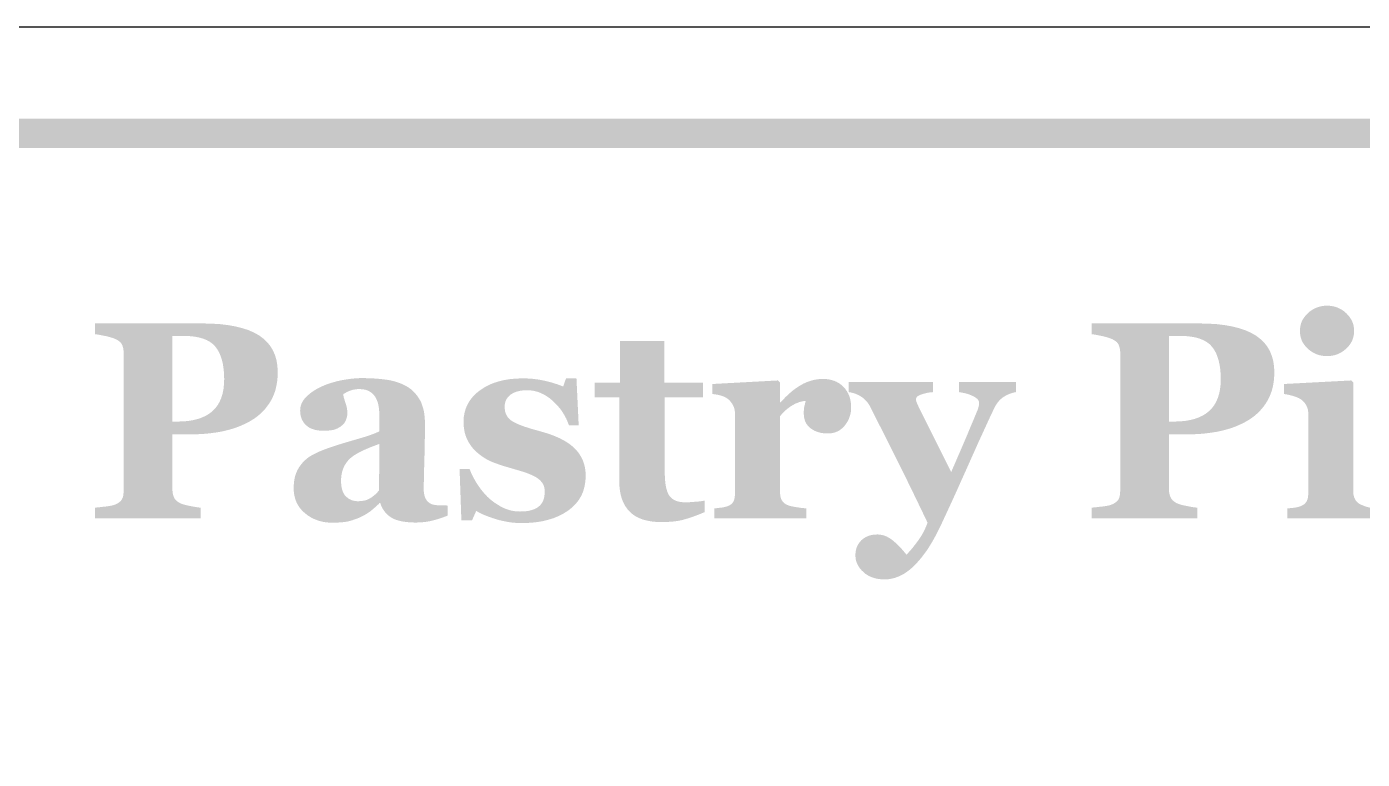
# Model space of a CAD drawing. Header units: millimetres. Extents: x 6 to 297, y 55 to 451.
# Drawn here: x 22.98 to 41.02, y 234.35 to 244.24 of the extents above; entities that cross this region are included whole.
import ezdxf

# ---------------------------------------------------------------- set-up
doc = ezdxf.new("R2010")
doc.units = ezdxf.units.MM
doc.layers.add('CUT', color=1, linetype='Continuous')
doc.layers.add('RASTER', color=7, linetype='Continuous')

msp = doc.modelspace()

# ---------------------------------------------------------------- hatches: boundary and pattern name
at = {"layer": 'RASTER'}
h = msp.add_hatch(color=7, dxfattribs=at)
h.paths.add_polyline_path([(7.2, 240.8), (7.234, 241.316), (7.337, 241.763), (7.509, 242.141), (7.75, 242.45), (8.059, 242.691), (8.438, 242.863), (8.884, 242.966), (9.4, 243), (65.489, 243), (66.005, 242.966), (66.452, 242.863), (66.83, 242.691), (67.139, 242.45), (67.38, 242.141), (67.552, 241.763), (67.655, 241.316), (67.689, 240.8), (67.689, 205.8), (67.655, 205.284), (67.552, 204.837), (67.38, 204.459), (67.139, 204.15), (66.83, 203.909), (66.452, 203.738), (66.005, 203.634), (65.489, 203.6), (9.4, 203.6), (8.884, 203.634), (8.438, 203.737), (8.059, 203.909), (7.75, 204.15), (7.509, 204.459), (7.337, 204.837), (7.234, 205.284), (7.2, 205.8)])
h.paths.add_polyline_path([(7.6, 240.8), (7.6, 205.8), (7.628, 205.378), (7.712, 205.013), (7.853, 204.703), (8.05, 204.45), (8.303, 204.253), (8.612, 204.112), (8.978, 204.028), (9.4, 204), (65.489, 204), (65.911, 204.028), (66.277, 204.113), (66.586, 204.253), (66.839, 204.45), (67.036, 204.703), (67.177, 205.013), (67.261, 205.378), (67.289, 205.8), (67.289, 240.8), (67.261, 241.222), (67.177, 241.587), (67.036, 241.897), (66.839, 242.15), (66.586, 242.347), (66.277, 242.488), (65.911, 242.572), (65.489, 242.6), (9.4, 242.6), (8.978, 242.572), (8.612, 242.488), (8.303, 242.347), (8.05, 242.15), (7.853, 241.897), (7.712, 241.587), (7.628, 241.222), (7.6, 240.8)], flags=0)
h = msp.add_hatch(color=7, dxfattribs=at)
h.paths.add_polyline_path([(41.182, 237.6), (40.009, 237.6), (40.009, 237.735), (40.021, 237.736), (40.033, 237.737), (40.045, 237.738), (40.057, 237.74), (40.069, 237.741), (40.08, 237.742), (40.092, 237.743), (40.104, 237.745), (40.115, 237.746), (40.126, 237.748), (40.137, 237.75), (40.147, 237.752), (40.156, 237.755), (40.166, 237.757), (40.175, 237.76), (40.183, 237.763), (40.198, 237.769), (40.211, 237.776), (40.223, 237.783), (40.234, 237.79), (40.244, 237.799), (40.253, 237.808), (40.26, 237.817), (40.267, 237.827), (40.273, 237.838), (40.277, 237.85), (40.282, 237.862), (40.285, 237.876), (40.288, 237.89), (40.289, 237.905), (40.291, 237.921), (40.291, 237.938), (40.291, 239.018), (40.291, 239.034), (40.289, 239.049), (40.287, 239.064), (40.284, 239.079), (40.279, 239.093), (40.274, 239.106), (40.268, 239.119), (40.261, 239.132), (40.254, 239.144), (40.246, 239.155), (40.237, 239.166), (40.228, 239.176), (40.218, 239.186), (40.208, 239.194), (40.198, 239.203), (40.187, 239.211), (40.178, 239.216), (40.168, 239.222), (40.157, 239.227), (40.145, 239.232), (40.132, 239.238), (40.118, 239.243), (40.102, 239.248), (40.086, 239.253), (40.069, 239.258), (40.053, 239.262), (40.037, 239.266), (40.021, 239.27), (40.006, 239.273), (39.991, 239.275), (39.977, 239.278), (39.963, 239.279), (39.963, 239.415), (40.872, 239.463), (40.9, 239.435), (40.9, 237.962), (40.9, 237.946), (40.901, 237.931), (40.903, 237.916), (40.907, 237.902), (40.91, 237.888), (40.915, 237.875), (40.921, 237.863), (40.927, 237.851), (40.935, 237.84), (40.943, 237.83), (40.952, 237.821), (40.961, 237.812), (40.972, 237.804), (40.983, 237.796), (40.995, 237.79), (41.007, 237.784), (41.017, 237.78), (41.026, 237.776), (41.036, 237.772), (41.046, 237.768), (41.056, 237.764), (41.067, 237.761), (41.078, 237.757), (41.089, 237.754), (41.1, 237.751), (41.111, 237.748), (41.123, 237.745), (41.134, 237.743), (41.146, 237.741), (41.158, 237.739), (41.17, 237.737), (41.182, 237.735)])
h.paths.add_polyline_path([(40.911, 240.131), (40.909, 240.096), (40.904, 240.063), (40.895, 240.031), (40.884, 240), (40.868, 239.971), (40.85, 239.943), (40.828, 239.916), (40.802, 239.891), (40.774, 239.867), (40.745, 239.847), (40.715, 239.83), (40.684, 239.816), (40.651, 239.805), (40.617, 239.798), (40.582, 239.793), (40.545, 239.791), (40.508, 239.793), (40.473, 239.798), (40.438, 239.805), (40.405, 239.816), (40.374, 239.83), (40.343, 239.847), (40.314, 239.867), (40.286, 239.891), (40.261, 239.916), (40.239, 239.943), (40.22, 239.971), (40.205, 240), (40.193, 240.031), (40.185, 240.063), (40.18, 240.096), (40.178, 240.131), (40.18, 240.165), (40.185, 240.199), (40.193, 240.231), (40.205, 240.262), (40.22, 240.291), (40.239, 240.319), (40.261, 240.346), (40.286, 240.372), (40.314, 240.396), (40.343, 240.416), (40.374, 240.433), (40.405, 240.447), (40.438, 240.458), (40.473, 240.466), (40.508, 240.471), (40.545, 240.472), (40.582, 240.471), (40.618, 240.466), (40.652, 240.458), (40.685, 240.447), (40.716, 240.433), (40.747, 240.416), (40.776, 240.396), (40.803, 240.372), (40.828, 240.346), (40.85, 240.319), (40.869, 240.291), (40.884, 240.262), (40.896, 240.231), (40.904, 240.199), (40.909, 240.165), (40.911, 240.131)])
h = msp.add_hatch(color=7, dxfattribs=at)
h.paths.add_polyline_path([(26.369, 239.574), (26.368, 239.52), (26.364, 239.467), (26.356, 239.416), (26.346, 239.367), (26.334, 239.32), (26.318, 239.275), (26.299, 239.232), (26.278, 239.191), (26.254, 239.152), (26.227, 239.115), (26.199, 239.079), (26.168, 239.046), (26.136, 239.014), (26.101, 238.984), (26.064, 238.956), (26.024, 238.93), (25.982, 238.905), (25.938, 238.882), (25.892, 238.861), (25.845, 238.841), (25.797, 238.823), (25.747, 238.807), (25.696, 238.793), (25.643, 238.78), (25.589, 238.769), (25.533, 238.76), (25.475, 238.752), (25.415, 238.745), (25.354, 238.74), (25.292, 238.737), (25.227, 238.734), (25.161, 238.734), (24.946, 238.734), (24.946, 237.993), (24.947, 237.977), (24.948, 237.961), (24.95, 237.946), (24.953, 237.931), (24.956, 237.917), (24.96, 237.903), (24.965, 237.89), (24.971, 237.877), (24.978, 237.865), (24.987, 237.854), (24.996, 237.843), (25.008, 237.833), (25.02, 237.824), (25.034, 237.815), (25.05, 237.806), (25.067, 237.799), (25.077, 237.795), (25.088, 237.791), (25.101, 237.787), (25.116, 237.783), (25.131, 237.779), (25.149, 237.775), (25.167, 237.771), (25.187, 237.767), (25.208, 237.763), (25.228, 237.759), (25.246, 237.756), (25.264, 237.753), (25.282, 237.75), (25.298, 237.748), (25.314, 237.746), (25.328, 237.745), (25.328, 237.6), (23.902, 237.6), (23.902, 237.745), (23.916, 237.746), (23.931, 237.748), (23.947, 237.75), (23.964, 237.751), (23.983, 237.753), (24.002, 237.756), (24.023, 237.758), (24.045, 237.76), (24.066, 237.763), (24.086, 237.766), (24.104, 237.769), (24.12, 237.772), (24.135, 237.775), (24.148, 237.778), (24.159, 237.782), (24.169, 237.786), (24.186, 237.793), (24.202, 237.801), (24.216, 237.81), (24.229, 237.818), (24.24, 237.828), (24.25, 237.837), (24.258, 237.847), (24.264, 237.858), (24.27, 237.869), (24.275, 237.881), (24.279, 237.895), (24.282, 237.909), (24.284, 237.924), (24.286, 237.941), (24.287, 237.958), (24.288, 237.977), (24.288, 239.834), (24.287, 239.85), (24.286, 239.865), (24.284, 239.88), (24.282, 239.895), (24.279, 239.908), (24.275, 239.921), (24.271, 239.934), (24.265, 239.946), (24.259, 239.958), (24.251, 239.969), (24.241, 239.98), (24.23, 239.99), (24.217, 239.999), (24.203, 240.008), (24.187, 240.017), (24.169, 240.025), (24.155, 240.031), (24.141, 240.036), (24.125, 240.041), (24.108, 240.046), (24.09, 240.051), (24.072, 240.056), (24.052, 240.061), (24.031, 240.065), (24.01, 240.069), (23.99, 240.073), (23.972, 240.077), (23.955, 240.08), (23.94, 240.082), (23.926, 240.085), (23.913, 240.087), (23.902, 240.088), (23.902, 240.233), (25.354, 240.233), (25.478, 240.23), (25.593, 240.223), (25.701, 240.21), (25.8, 240.192), (25.892, 240.169), (25.975, 240.142), (26.05, 240.109), (26.117, 240.071), (26.176, 240.027), (26.227, 239.979), (26.271, 239.925), (26.306, 239.865), (26.334, 239.801), (26.354, 239.73), (26.365, 239.655), (26.369, 239.574)])
h.paths.add_polyline_path([(25.646, 239.48), (25.644, 239.551), (25.638, 239.618), (25.629, 239.681), (25.616, 239.738), (25.599, 239.791), (25.578, 239.839), (25.554, 239.882), (25.526, 239.92), (25.493, 239.954), (25.455, 239.983), (25.41, 240.008), (25.36, 240.028), (25.304, 240.044), (25.242, 240.055), (25.174, 240.062), (25.1, 240.064), (24.946, 240.064), (24.946, 238.908), (25.024, 238.908), (25.098, 238.91), (25.167, 238.917), (25.232, 238.928), (25.292, 238.943), (25.348, 238.963), (25.399, 238.987), (25.445, 239.015), (25.487, 239.048), (25.524, 239.086), (25.557, 239.128), (25.584, 239.175), (25.606, 239.226), (25.623, 239.282), (25.636, 239.343), (25.643, 239.409), (25.646, 239.48)], flags=0)
h = msp.add_hatch(color=7, dxfattribs=at)
h.paths.add_polyline_path([(39.833, 239.574), (39.831, 239.52), (39.827, 239.467), (39.82, 239.416), (39.81, 239.367), (39.797, 239.32), (39.781, 239.275), (39.762, 239.232), (39.741, 239.191), (39.717, 239.152), (39.691, 239.115), (39.662, 239.079), (39.632, 239.046), (39.599, 239.014), (39.564, 238.984), (39.527, 238.956), (39.488, 238.93), (39.445, 238.905), (39.401, 238.882), (39.356, 238.861), (39.309, 238.841), (39.26, 238.823), (39.21, 238.807), (39.159, 238.793), (39.106, 238.78), (39.052, 238.769), (38.996, 238.76), (38.938, 238.752), (38.879, 238.745), (38.818, 238.74), (38.755, 238.737), (38.691, 238.734), (38.625, 238.734), (38.41, 238.734), (38.41, 237.993), (38.41, 237.977), (38.411, 237.961), (38.413, 237.946), (38.416, 237.931), (38.419, 237.917), (38.424, 237.903), (38.429, 237.89), (38.435, 237.877), (38.442, 237.865), (38.45, 237.854), (38.46, 237.843), (38.471, 237.833), (38.484, 237.824), (38.498, 237.815), (38.513, 237.806), (38.53, 237.799), (38.54, 237.795), (38.552, 237.791), (38.565, 237.787), (38.579, 237.783), (38.595, 237.779), (38.612, 237.775), (38.631, 237.771), (38.651, 237.767), (38.671, 237.763), (38.691, 237.759), (38.71, 237.756), (38.728, 237.753), (38.745, 237.75), (38.761, 237.748), (38.777, 237.746), (38.792, 237.745), (38.792, 237.6), (37.365, 237.6), (37.365, 237.745), (37.379, 237.746), (37.394, 237.748), (37.41, 237.75), (37.428, 237.751), (37.446, 237.753), (37.465, 237.756), (37.486, 237.758), (37.508, 237.76), (37.529, 237.763), (37.549, 237.766), (37.567, 237.769), (37.583, 237.772), (37.598, 237.775), (37.611, 237.778), (37.622, 237.782), (37.632, 237.786), (37.649, 237.793), (37.665, 237.801), (37.679, 237.81), (37.692, 237.818), (37.703, 237.828), (37.713, 237.837), (37.721, 237.847), (37.728, 237.858), (37.733, 237.869), (37.738, 237.881), (37.742, 237.895), (37.745, 237.909), (37.748, 237.924), (37.749, 237.941), (37.75, 237.958), (37.751, 237.977), (37.751, 239.834), (37.751, 239.85), (37.749, 239.865), (37.748, 239.88), (37.745, 239.895), (37.742, 239.908), (37.738, 239.921), (37.734, 239.934), (37.729, 239.946), (37.722, 239.958), (37.714, 239.969), (37.705, 239.98), (37.693, 239.99), (37.68, 239.999), (37.666, 240.008), (37.65, 240.017), (37.632, 240.025), (37.619, 240.031), (37.604, 240.036), (37.588, 240.041), (37.572, 240.046), (37.554, 240.051), (37.535, 240.056), (37.515, 240.061), (37.494, 240.065), (37.473, 240.069), (37.453, 240.073), (37.435, 240.077), (37.418, 240.08), (37.403, 240.082), (37.389, 240.085), (37.376, 240.087), (37.365, 240.088), (37.365, 240.233), (38.818, 240.233), (38.941, 240.23), (39.057, 240.223), (39.164, 240.21), (39.264, 240.192), (39.355, 240.169), (39.438, 240.142), (39.513, 240.109), (39.58, 240.071), (39.639, 240.027), (39.691, 239.979), (39.734, 239.925), (39.77, 239.865), (39.797, 239.801), (39.817, 239.73), (39.829, 239.655), (39.833, 239.574)])
h.paths.add_polyline_path([(39.109, 239.48), (39.107, 239.551), (39.102, 239.618), (39.092, 239.681), (39.079, 239.738), (39.062, 239.791), (39.042, 239.839), (39.017, 239.882), (38.989, 239.92), (38.957, 239.954), (38.918, 239.983), (38.873, 240.008), (38.823, 240.028), (38.767, 240.044), (38.705, 240.055), (38.637, 240.062), (38.564, 240.064), (38.41, 240.064), (38.41, 238.908), (38.487, 238.908), (38.561, 238.91), (38.631, 238.917), (38.695, 238.928), (38.755, 238.943), (38.811, 238.963), (38.862, 238.987), (38.908, 239.015), (38.95, 239.048), (38.988, 239.086), (39.02, 239.128), (39.047, 239.175), (39.069, 239.226), (39.087, 239.282), (39.099, 239.343), (39.107, 239.409), (39.109, 239.48)], flags=0)
for points in [[(32.138, 237.685), (32.108, 237.673), (32.078, 237.66), (32.047, 237.648), (32.015, 237.636), (31.983, 237.624), (31.951, 237.613), (31.917, 237.602), (31.884, 237.592), (31.849, 237.582), (31.812, 237.573), (31.774, 237.566), (31.734, 237.56), (31.691, 237.556), (31.647, 237.553), (31.601, 237.551), (31.554, 237.55), (31.484, 237.552), (31.418, 237.559), (31.358, 237.57), (31.301, 237.585), (31.25, 237.605), (31.203, 237.629), (31.161, 237.658), (31.124, 237.691), (31.091, 237.728), (31.063, 237.769), (31.039, 237.814), (31.019, 237.862), (31.004, 237.914), (30.993, 237.97), (30.986, 238.03), (30.984, 238.094), (30.984, 239.233), (30.65, 239.233), (30.65, 239.433), (30.991, 239.433), (30.991, 239.995), (31.594, 239.995), (31.594, 239.433), (32.114, 239.433), (32.114, 239.233), (31.598, 239.233), (31.598, 238.216), (31.599, 238.164), (31.602, 238.115), (31.607, 238.071), (31.613, 238.03), (31.622, 237.994), (31.632, 237.961), (31.644, 237.933), (31.658, 237.908), (31.675, 237.887), (31.695, 237.868), (31.717, 237.853), (31.743, 237.84), (31.771, 237.83), (31.803, 237.823), (31.837, 237.819), (31.875, 237.817), (31.888, 237.817), (31.902, 237.818), (31.918, 237.818), (31.934, 237.819), (31.952, 237.82), (31.972, 237.821), (31.992, 237.823), (32.014, 237.825), (32.035, 237.826), (32.055, 237.828), (32.073, 237.83), (32.089, 237.832), (32.104, 237.835), (32.117, 237.837), (32.128, 237.839), (32.138, 237.841)], [(29.668, 237.537), (29.624, 237.538), (29.579, 237.54), (29.535, 237.544), (29.491, 237.55), (29.447, 237.558), (29.403, 237.567), (29.36, 237.577), (29.317, 237.59), (29.275, 237.603), (29.236, 237.617), (29.199, 237.63), (29.164, 237.644), (29.132, 237.658), (29.103, 237.673), (29.075, 237.687), (29.051, 237.702), (28.995, 237.576), (28.85, 237.576), (28.826, 238.268), (28.961, 238.268), (28.969, 238.247), (28.978, 238.225), (28.988, 238.202), (28.999, 238.179), (29.011, 238.155), (29.024, 238.131), (29.039, 238.106), (29.054, 238.08), (29.071, 238.054), (29.088, 238.029), (29.106, 238.004), (29.124, 237.98), (29.143, 237.957), (29.162, 237.934), (29.182, 237.913), (29.203, 237.891), (29.225, 237.871), (29.248, 237.851), (29.272, 237.832), (29.296, 237.814), (29.322, 237.797), (29.348, 237.781), (29.374, 237.765), (29.402, 237.75), (29.43, 237.737), (29.459, 237.725), (29.489, 237.715), (29.518, 237.707), (29.549, 237.701), (29.579, 237.696), (29.611, 237.694), (29.642, 237.693), (29.683, 237.694), (29.721, 237.697), (29.757, 237.702), (29.79, 237.709), (29.82, 237.719), (29.847, 237.73), (29.872, 237.743), (29.894, 237.759), (29.913, 237.776), (29.93, 237.796), (29.944, 237.818), (29.956, 237.842), (29.965, 237.869), (29.971, 237.898), (29.975, 237.929), (29.976, 237.962), (29.976, 237.98), (29.974, 237.997), (29.971, 238.014), (29.967, 238.03), (29.962, 238.044), (29.956, 238.059), (29.948, 238.072), (29.939, 238.084), (29.93, 238.096), (29.919, 238.108), (29.908, 238.119), (29.895, 238.129), (29.882, 238.14), (29.868, 238.149), (29.853, 238.159), (29.837, 238.168), (29.819, 238.177), (29.8, 238.186), (29.781, 238.194), (29.761, 238.202), (29.741, 238.21), (29.721, 238.217), (29.7, 238.224), (29.679, 238.231), (29.656, 238.238), (29.633, 238.245), (29.608, 238.252), (29.582, 238.26), (29.555, 238.268), (29.527, 238.276), (29.497, 238.285), (29.466, 238.294), (29.435, 238.303), (29.405, 238.313), (29.377, 238.322), (29.349, 238.331), (29.323, 238.341), (29.297, 238.35), (29.273, 238.36), (29.25, 238.369), (29.227, 238.379), (29.205, 238.391), (29.182, 238.404), (29.158, 238.418), (29.135, 238.434), (29.111, 238.451), (29.088, 238.469), (29.064, 238.489), (29.043, 238.507), (29.024, 238.527), (29.006, 238.547), (28.988, 238.569), (28.972, 238.591), (28.957, 238.614), (28.943, 238.638), (28.93, 238.663), (28.918, 238.689), (28.908, 238.717), (28.899, 238.745), (28.892, 238.775), (28.887, 238.806), (28.883, 238.838), (28.881, 238.872), (28.88, 238.906), (28.883, 238.97), (28.894, 239.031), (28.911, 239.088), (28.935, 239.143), (28.966, 239.194), (29.004, 239.242), (29.048, 239.287), (29.1, 239.329), (29.157, 239.367), (29.218, 239.4), (29.284, 239.428), (29.354, 239.45), (29.428, 239.468), (29.506, 239.481), (29.589, 239.488), (29.676, 239.491), (29.718, 239.49), (29.759, 239.489), (29.799, 239.486), (29.838, 239.482), (29.876, 239.477), (29.914, 239.471), (29.951, 239.464), (29.987, 239.456), (30.021, 239.448), (30.055, 239.439), (30.087, 239.43), (30.117, 239.42), (30.146, 239.411), (30.174, 239.401), (30.2, 239.391), (30.225, 239.381), (30.264, 239.491), (30.405, 239.491), (30.435, 238.858), (30.303, 238.858), (30.285, 238.905), (30.265, 238.951), (30.241, 238.995), (30.215, 239.038), (30.186, 239.079), (30.153, 239.118), (30.118, 239.155), (30.08, 239.191), (30.041, 239.224), (30, 239.252), (29.959, 239.276), (29.917, 239.296), (29.874, 239.311), (29.83, 239.322), (29.786, 239.329), (29.741, 239.331), (29.706, 239.33), (29.673, 239.327), (29.642, 239.323), (29.613, 239.316), (29.586, 239.308), (29.561, 239.298), (29.538, 239.286), (29.516, 239.272), (29.497, 239.256), (29.481, 239.239), (29.467, 239.221), (29.455, 239.201), (29.446, 239.179), (29.44, 239.157), (29.436, 239.132), (29.435, 239.107), (29.437, 239.073), (29.442, 239.041), (29.451, 239.012), (29.465, 238.985), (29.481, 238.961), (29.502, 238.939), (29.526, 238.92), (29.554, 238.903), (29.586, 238.887), (29.62, 238.871), (29.658, 238.856), (29.698, 238.841), (29.741, 238.827), (29.788, 238.812), (29.837, 238.798), (29.889, 238.784), (29.969, 238.761), (30.044, 238.737), (30.113, 238.711), (30.177, 238.683), (30.235, 238.653), (30.287, 238.621), (30.334, 238.587), (30.375, 238.551), (30.411, 238.513), (30.443, 238.472), (30.469, 238.429), (30.491, 238.383), (30.508, 238.335), (30.52, 238.284), (30.527, 238.231), (30.529, 238.175), (30.526, 238.101), (30.514, 238.032), (30.496, 237.966), (30.47, 237.905), (30.436, 237.848), (30.395, 237.796), (30.347, 237.748), (30.291, 237.704), (30.229, 237.665), (30.163, 237.631), (30.092, 237.602), (30.016, 237.579), (29.936, 237.56), (29.851, 237.547), (29.762, 237.54), (29.668, 237.537)], [(34.116, 239.101), (34.115, 239.066), (34.111, 239.033), (34.104, 239), (34.094, 238.969), (34.082, 238.938), (34.067, 238.909), (34.049, 238.881), (34.029, 238.853), (34.006, 238.828), (33.982, 238.807), (33.956, 238.788), (33.928, 238.773), (33.898, 238.762), (33.867, 238.753), (33.834, 238.748), (33.799, 238.747), (33.765, 238.748), (33.734, 238.751), (33.703, 238.756), (33.674, 238.764), (33.646, 238.773), (33.619, 238.785), (33.594, 238.799), (33.57, 238.815), (33.548, 238.834), (33.529, 238.854), (33.512, 238.876), (33.499, 238.9), (33.489, 238.927), (33.482, 238.955), (33.477, 238.985), (33.476, 239.018), (33.476, 239.033), (33.476, 239.048), (33.477, 239.062), (33.478, 239.075), (33.479, 239.088), (33.481, 239.099), (33.483, 239.109), (33.485, 239.119), (33.487, 239.128), (33.49, 239.137), (33.492, 239.145), (33.494, 239.154), (33.496, 239.162), (33.498, 239.17), (33.5, 239.178), (33.502, 239.186), (33.48, 239.185), (33.459, 239.181), (33.437, 239.176), (33.414, 239.17), (33.392, 239.161), (33.369, 239.152), (33.345, 239.14), (33.322, 239.127), (33.299, 239.113), (33.276, 239.097), (33.254, 239.08), (33.233, 239.062), (33.212, 239.043), (33.192, 239.023), (33.173, 239.001), (33.155, 238.979), (33.155, 237.96), (33.155, 237.944), (33.156, 237.929), (33.158, 237.914), (33.16, 237.901), (33.163, 237.887), (33.166, 237.875), (33.17, 237.863), (33.175, 237.852), (33.181, 237.842), (33.187, 237.832), (33.194, 237.823), (33.203, 237.814), (33.212, 237.806), (33.222, 237.799), (33.232, 237.792), (33.244, 237.786), (33.255, 237.781), (33.268, 237.776), (33.282, 237.771), (33.297, 237.767), (33.315, 237.763), (33.334, 237.759), (33.354, 237.755), (33.377, 237.751), (33.399, 237.748), (33.419, 237.745), (33.438, 237.742), (33.456, 237.74), (33.471, 237.739), (33.486, 237.737), (33.498, 237.736), (33.509, 237.735), (33.509, 237.6), (32.268, 237.6), (32.268, 237.735), (32.28, 237.736), (32.291, 237.737), (32.303, 237.739), (32.315, 237.74), (32.326, 237.741), (32.338, 237.743), (32.35, 237.744), (32.362, 237.746), (32.373, 237.747), (32.384, 237.749), (32.395, 237.751), (32.405, 237.753), (32.415, 237.756), (32.425, 237.758), (32.434, 237.761), (32.442, 237.763), (32.457, 237.769), (32.47, 237.775), (32.482, 237.782), (32.492, 237.789), (32.502, 237.797), (32.511, 237.806), (32.518, 237.816), (32.524, 237.826), (32.529, 237.837), (32.534, 237.849), (32.538, 237.862), (32.541, 237.876), (32.543, 237.89), (32.545, 237.905), (32.546, 237.921), (32.546, 237.938), (32.546, 239.018), (32.546, 239.034), (32.544, 239.05), (32.542, 239.066), (32.538, 239.081), (32.534, 239.096), (32.529, 239.11), (32.522, 239.124), (32.515, 239.137), (32.507, 239.15), (32.498, 239.162), (32.489, 239.174), (32.48, 239.185), (32.47, 239.195), (32.46, 239.205), (32.45, 239.213), (32.439, 239.222), (32.43, 239.227), (32.421, 239.232), (32.411, 239.237), (32.401, 239.242), (32.39, 239.247), (32.379, 239.251), (32.367, 239.255), (32.354, 239.259), (32.341, 239.262), (32.328, 239.266), (32.315, 239.269), (32.301, 239.271), (32.286, 239.274), (32.272, 239.276), (32.257, 239.278), (32.242, 239.279), (32.242, 239.415), (33.127, 239.463), (33.155, 239.435), (33.155, 239.166), (33.162, 239.166), (33.195, 239.202), (33.227, 239.236), (33.261, 239.268), (33.294, 239.298), (33.328, 239.327), (33.363, 239.353), (33.398, 239.377), (33.434, 239.399), (33.47, 239.419), (33.507, 239.436), (33.544, 239.45), (33.581, 239.462), (33.619, 239.471), (33.657, 239.478), (33.695, 239.482), (33.734, 239.483), (33.776, 239.482), (33.816, 239.477), (33.854, 239.468), (33.889, 239.457), (33.923, 239.442), (33.955, 239.423), (33.984, 239.402), (34.011, 239.377), (34.036, 239.349), (34.057, 239.319), (34.075, 239.288), (34.09, 239.254), (34.101, 239.219), (34.109, 239.182), (34.114, 239.142), (34.116, 239.101)], [(36.341, 239.305), (36.32, 239.301), (36.299, 239.296), (36.279, 239.29), (36.258, 239.283), (36.238, 239.274), (36.218, 239.265), (36.198, 239.254), (36.178, 239.242), (36.159, 239.229), (36.141, 239.214), (36.123, 239.197), (36.106, 239.178), (36.09, 239.158), (36.075, 239.136), (36.061, 239.112), (36.048, 239.086), (36.007, 239.001), (35.967, 238.915), (35.927, 238.827), (35.886, 238.738), (35.844, 238.647), (35.803, 238.555), (35.761, 238.462), (35.719, 238.367), (35.676, 238.271), (35.632, 238.173), (35.587, 238.073), (35.541, 237.97), (35.494, 237.866), (35.445, 237.76), (35.395, 237.652), (35.344, 237.542), (35.316, 237.482), (35.287, 237.424), (35.259, 237.37), (35.231, 237.319), (35.203, 237.271), (35.176, 237.226), (35.149, 237.184), (35.122, 237.145), (35.095, 237.109), (35.069, 237.075), (35.043, 237.044), (35.017, 237.014), (34.992, 236.987), (34.968, 236.961), (34.943, 236.938), (34.919, 236.917), (34.897, 236.899), (34.875, 236.883), (34.853, 236.867), (34.831, 236.853), (34.809, 236.84), (34.787, 236.829), (34.765, 236.819), (34.743, 236.81), (34.721, 236.802), (34.699, 236.795), (34.677, 236.789), (34.655, 236.785), (34.633, 236.781), (34.611, 236.778), (34.589, 236.777), (34.567, 236.776), (34.524, 236.778), (34.483, 236.782), (34.444, 236.79), (34.408, 236.801), (34.373, 236.815), (34.341, 236.831), (34.31, 236.851), (34.282, 236.875), (34.257, 236.899), (34.235, 236.925), (34.216, 236.952), (34.201, 236.979), (34.189, 237.007), (34.18, 237.036), (34.175, 237.065), (34.174, 237.095), (34.174, 237.108), (34.174, 237.121), (34.175, 237.133), (34.177, 237.145), (34.178, 237.157), (34.18, 237.169), (34.183, 237.181), (34.186, 237.192), (34.189, 237.203), (34.193, 237.214), (34.198, 237.226), (34.204, 237.237), (34.211, 237.249), (34.219, 237.261), (34.227, 237.273), (34.237, 237.285), (34.245, 237.295), (34.253, 237.304), (34.263, 237.313), (34.274, 237.322), (34.286, 237.331), (34.299, 237.339), (34.313, 237.347), (34.328, 237.354), (34.344, 237.361), (34.361, 237.367), (34.377, 237.372), (34.395, 237.376), (34.412, 237.379), (34.431, 237.381), (34.449, 237.382), (34.469, 237.383), (34.494, 237.382), (34.52, 237.378), (34.545, 237.373), (34.57, 237.365), (34.595, 237.355), (34.619, 237.342), (34.643, 237.328), (34.667, 237.311), (34.691, 237.292), (34.715, 237.271), (34.739, 237.248), (34.764, 237.224), (34.788, 237.198), (34.813, 237.171), (34.838, 237.141), (34.864, 237.11), (34.879, 237.126), (34.896, 237.145), (34.914, 237.165), (34.932, 237.186), (34.952, 237.21), (34.972, 237.236), (34.993, 237.263), (35.015, 237.293), (35.037, 237.323), (35.057, 237.354), (35.076, 237.385), (35.093, 237.416), (35.109, 237.447), (35.123, 237.479), (35.136, 237.511), (35.148, 237.542), (35.093, 237.657), (35.04, 237.767), (34.989, 237.873), (34.939, 237.976), (34.891, 238.074), (34.845, 238.169), (34.8, 238.26), (34.756, 238.347), (34.713, 238.433), (34.668, 238.522), (34.622, 238.613), (34.575, 238.707), (34.527, 238.803), (34.477, 238.902), (34.426, 239.003), (34.374, 239.107), (34.362, 239.128), (34.349, 239.149), (34.335, 239.168), (34.32, 239.186), (34.304, 239.202), (34.287, 239.218), (34.269, 239.232), (34.25, 239.245), (34.23, 239.257), (34.21, 239.267), (34.19, 239.276), (34.169, 239.285), (34.149, 239.291), (34.127, 239.297), (34.106, 239.302), (34.084, 239.305), (34.084, 239.441), (35.22, 239.441), (35.22, 239.305), (35.204, 239.304), (35.187, 239.303), (35.17, 239.3), (35.152, 239.297), (35.134, 239.293), (35.114, 239.289), (35.095, 239.283), (35.074, 239.277), (35.055, 239.271), (35.038, 239.263), (35.024, 239.256), (35.012, 239.248), (35.003, 239.239), (34.997, 239.23), (34.993, 239.221), (34.992, 239.211), (34.992, 239.207), (34.992, 239.203), (34.993, 239.199), (34.993, 239.195), (34.994, 239.191), (34.995, 239.187), (34.996, 239.182), (34.997, 239.178), (34.999, 239.173), (35.001, 239.168), (35.003, 239.163), (35.005, 239.157), (35.008, 239.15), (35.011, 239.143), (35.014, 239.135), (35.018, 239.127), (35.034, 239.093), (35.053, 239.056), (35.072, 239.015), (35.094, 238.972), (35.117, 238.925), (35.142, 238.875), (35.169, 238.822), (35.197, 238.766), (35.226, 238.707), (35.257, 238.646), (35.289, 238.582), (35.322, 238.515), (35.357, 238.447), (35.392, 238.375), (35.429, 238.302), (35.467, 238.225), (35.495, 238.29), (35.522, 238.352), (35.548, 238.413), (35.573, 238.47), (35.597, 238.526), (35.62, 238.579), (35.642, 238.63), (35.663, 238.679), (35.683, 238.726), (35.703, 238.774), (35.722, 238.821), (35.742, 238.868), (35.762, 238.914), (35.781, 238.961), (35.8, 239.007), (35.819, 239.053), (35.824, 239.064), (35.828, 239.075), (35.831, 239.085), (35.834, 239.094), (35.836, 239.103), (35.838, 239.111), (35.84, 239.119), (35.841, 239.126), (35.841, 239.133), (35.842, 239.138), (35.842, 239.144), (35.843, 239.149), (35.843, 239.153), (35.843, 239.157), (35.843, 239.16), (35.843, 239.162), (35.843, 239.171), (35.841, 239.178), (35.839, 239.186), (35.835, 239.194), (35.831, 239.201), (35.825, 239.208), (35.819, 239.214), (35.811, 239.221), (35.803, 239.227), (35.794, 239.233), (35.785, 239.239), (35.775, 239.244), (35.766, 239.25), (35.755, 239.255), (35.745, 239.26), (35.734, 239.264), (35.722, 239.269), (35.711, 239.273), (35.7, 239.277), (35.688, 239.281), (35.677, 239.284), (35.666, 239.287), (35.656, 239.29), (35.645, 239.292), (35.634, 239.294), (35.624, 239.296), (35.615, 239.298), (35.606, 239.3), (35.597, 239.302), (35.589, 239.303), (35.582, 239.304), (35.574, 239.305), (35.574, 239.441), (36.341, 239.441)]]:
    msp.add_hatch(color=7, dxfattribs=at).paths.add_polyline_path(points)
h = msp.add_hatch(color=7, dxfattribs=at)
h.paths.add_polyline_path([(28.666, 237.639), (28.646, 237.63), (28.624, 237.622), (28.601, 237.613), (28.577, 237.605), (28.553, 237.597), (28.527, 237.589), (28.501, 237.582), (28.474, 237.574), (28.445, 237.567), (28.417, 237.561), (28.388, 237.556), (28.359, 237.552), (28.329, 237.549), (28.299, 237.546), (28.269, 237.545), (28.238, 237.544), (28.183, 237.545), (28.131, 237.549), (28.084, 237.554), (28.04, 237.561), (28, 237.571), (27.963, 237.582), (27.931, 237.596), (27.902, 237.612), (27.876, 237.63), (27.853, 237.65), (27.831, 237.671), (27.812, 237.694), (27.794, 237.72), (27.779, 237.747), (27.766, 237.775), (27.755, 237.806), (27.744, 237.806), (27.729, 237.79), (27.713, 237.776), (27.698, 237.761), (27.682, 237.748), (27.667, 237.734), (27.652, 237.722), (27.637, 237.71), (27.623, 237.698), (27.608, 237.687), (27.593, 237.677), (27.578, 237.667), (27.562, 237.657), (27.546, 237.648), (27.53, 237.639), (27.514, 237.63), (27.498, 237.622), (27.476, 237.612), (27.454, 237.603), (27.433, 237.595), (27.412, 237.587), (27.391, 237.58), (27.37, 237.573), (27.35, 237.567), (27.33, 237.562), (27.308, 237.557), (27.285, 237.553), (27.26, 237.55), (27.233, 237.547), (27.204, 237.545), (27.173, 237.544), (27.139, 237.543), (27.104, 237.542), (27.051, 237.544), (27, 237.55), (26.952, 237.56), (26.905, 237.574), (26.86, 237.592), (26.817, 237.614), (26.776, 237.64), (26.737, 237.67), (26.701, 237.703), (26.67, 237.738), (26.644, 237.777), (26.623, 237.817), (26.606, 237.861), (26.594, 237.907), (26.587, 237.955), (26.585, 238.006), (26.585, 238.036), (26.587, 238.064), (26.589, 238.092), (26.593, 238.118), (26.598, 238.143), (26.603, 238.167), (26.61, 238.19), (26.618, 238.211), (26.627, 238.232), (26.636, 238.252), (26.647, 238.272), (26.658, 238.291), (26.671, 238.309), (26.684, 238.327), (26.698, 238.344), (26.713, 238.361), (26.727, 238.375), (26.742, 238.389), (26.757, 238.402), (26.773, 238.415), (26.789, 238.427), (26.806, 238.438), (26.824, 238.449), (26.842, 238.459), (26.86, 238.469), (26.879, 238.478), (26.899, 238.488), (26.918, 238.497), (26.939, 238.506), (26.959, 238.514), (26.981, 238.523), (27.002, 238.531), (27.045, 238.547), (27.09, 238.562), (27.137, 238.578), (27.186, 238.594), (27.237, 238.61), (27.29, 238.626), (27.345, 238.642), (27.403, 238.659), (27.459, 238.675), (27.512, 238.691), (27.561, 238.706), (27.605, 238.721), (27.646, 238.735), (27.683, 238.75), (27.715, 238.763), (27.744, 238.776), (27.744, 238.954), (27.744, 238.967), (27.744, 238.98), (27.743, 238.993), (27.742, 239.008), (27.741, 239.024), (27.74, 239.041), (27.739, 239.058), (27.737, 239.077), (27.735, 239.096), (27.732, 239.113), (27.729, 239.131), (27.725, 239.147), (27.721, 239.163), (27.716, 239.177), (27.711, 239.192), (27.705, 239.205), (27.698, 239.22), (27.691, 239.234), (27.682, 239.247), (27.672, 239.26), (27.661, 239.272), (27.65, 239.284), (27.637, 239.295), (27.624, 239.305), (27.609, 239.315), (27.594, 239.323), (27.577, 239.33), (27.559, 239.336), (27.54, 239.34), (27.52, 239.343), (27.499, 239.345), (27.477, 239.346), (27.457, 239.346), (27.438, 239.345), (27.42, 239.343), (27.402, 239.34), (27.386, 239.337), (27.37, 239.333), (27.355, 239.328), (27.341, 239.323), (27.327, 239.317), (27.315, 239.311), (27.303, 239.305), (27.291, 239.299), (27.281, 239.293), (27.271, 239.287), (27.261, 239.282), (27.253, 239.275), (27.254, 239.266), (27.257, 239.254), (27.26, 239.242), (27.263, 239.229), (27.268, 239.214), (27.272, 239.198), (27.278, 239.181), (27.284, 239.162), (27.29, 239.143), (27.296, 239.125), (27.3, 239.106), (27.304, 239.088), (27.306, 239.069), (27.309, 239.051), (27.31, 239.033), (27.31, 239.016), (27.31, 239.008), (27.309, 238.999), (27.308, 238.99), (27.306, 238.98), (27.304, 238.97), (27.301, 238.96), (27.297, 238.948), (27.293, 238.937), (27.289, 238.925), (27.284, 238.914), (27.279, 238.904), (27.273, 238.894), (27.267, 238.885), (27.26, 238.877), (27.253, 238.869), (27.245, 238.862), (27.234, 238.853), (27.223, 238.844), (27.212, 238.836), (27.2, 238.829), (27.188, 238.822), (27.175, 238.815), (27.163, 238.81), (27.15, 238.804), (27.136, 238.799), (27.12, 238.795), (27.102, 238.792), (27.083, 238.789), (27.061, 238.787), (27.038, 238.785), (27.014, 238.784), (26.987, 238.784), (26.95, 238.785), (26.914, 238.788), (26.881, 238.794), (26.85, 238.803), (26.822, 238.813), (26.796, 238.826), (26.773, 238.841), (26.752, 238.859), (26.733, 238.878), (26.717, 238.899), (26.703, 238.922), (26.692, 238.945), (26.683, 238.971), (26.677, 238.997), (26.673, 239.025), (26.672, 239.055), (26.673, 239.08), (26.677, 239.105), (26.683, 239.13), (26.692, 239.153), (26.704, 239.176), (26.718, 239.199), (26.735, 239.22), (26.754, 239.241), (26.776, 239.261), (26.798, 239.281), (26.821, 239.299), (26.846, 239.317), (26.872, 239.333), (26.899, 239.349), (26.927, 239.364), (26.956, 239.378), (26.986, 239.391), (27.016, 239.404), (27.048, 239.416), (27.081, 239.427), (27.116, 239.437), (27.151, 239.447), (27.187, 239.456), (27.225, 239.464), (27.262, 239.471), (27.299, 239.477), (27.336, 239.482), (27.371, 239.487), (27.406, 239.49), (27.44, 239.493), (27.474, 239.494), (27.507, 239.494), (27.551, 239.494), (27.595, 239.493), (27.638, 239.491), (27.679, 239.489), (27.72, 239.486), (27.76, 239.482), (27.799, 239.478), (27.837, 239.473), (27.874, 239.467), (27.91, 239.46), (27.946, 239.451), (27.98, 239.44), (28.013, 239.429), (28.046, 239.416), (28.077, 239.401), (28.108, 239.385), (28.136, 239.368), (28.163, 239.349), (28.188, 239.328), (28.211, 239.305), (28.233, 239.281), (28.254, 239.255), (28.273, 239.227), (28.291, 239.197), (28.307, 239.165), (28.32, 239.13), (28.332, 239.094), (28.342, 239.054), (28.349, 239.013), (28.354, 238.969), (28.357, 238.923), (28.358, 238.875), (28.358, 238.821), (28.358, 238.765), (28.357, 238.706), (28.356, 238.646), (28.355, 238.582), (28.354, 238.516), (28.352, 238.448), (28.35, 238.377), (28.348, 238.309), (28.346, 238.246), (28.345, 238.189), (28.344, 238.139), (28.343, 238.095), (28.342, 238.057), (28.342, 238.025), (28.342, 237.999), (28.342, 237.979), (28.343, 237.959), (28.345, 237.941), (28.348, 237.924), (28.352, 237.908), (28.356, 237.894), (28.361, 237.88), (28.367, 237.867), (28.374, 237.856), (28.381, 237.845), (28.389, 237.834), (28.399, 237.825), (28.409, 237.816), (28.42, 237.808), (28.431, 237.801), (28.444, 237.795), (28.452, 237.791), (28.462, 237.788), (28.473, 237.785), (28.484, 237.783), (28.497, 237.781), (28.511, 237.779), (28.527, 237.778), (28.543, 237.777), (28.56, 237.777), (28.576, 237.776), (28.592, 237.776), (28.608, 237.775), (28.623, 237.775), (28.638, 237.775), (28.652, 237.774), (28.666, 237.774)])
h.paths.add_polyline_path([(27.744, 238.606), (27.718, 238.597), (27.692, 238.587), (27.667, 238.578), (27.641, 238.568), (27.615, 238.558), (27.589, 238.547), (27.564, 238.536), (27.538, 238.525), (27.513, 238.514), (27.49, 238.502), (27.467, 238.49), (27.446, 238.478), (27.425, 238.466), (27.406, 238.454), (27.388, 238.442), (27.371, 238.429), (27.355, 238.416), (27.339, 238.402), (27.324, 238.386), (27.31, 238.37), (27.297, 238.353), (27.285, 238.335), (27.274, 238.316), (27.264, 238.297), (27.255, 238.276), (27.247, 238.255), (27.24, 238.232), (27.235, 238.209), (27.23, 238.185), (27.227, 238.159), (27.225, 238.133), (27.225, 238.107), (27.226, 238.072), (27.229, 238.039), (27.234, 238.009), (27.241, 237.982), (27.251, 237.957), (27.262, 237.934), (27.275, 237.914), (27.291, 237.897), (27.308, 237.882), (27.325, 237.868), (27.344, 237.857), (27.364, 237.848), (27.385, 237.841), (27.407, 237.836), (27.429, 237.833), (27.453, 237.832), (27.478, 237.833), (27.502, 237.835), (27.524, 237.838), (27.546, 237.842), (27.566, 237.848), (27.586, 237.855), (27.604, 237.864), (27.621, 237.874), (27.637, 237.884), (27.653, 237.896), (27.668, 237.908), (27.683, 237.92), (27.697, 237.933), (27.711, 237.947), (27.724, 237.962), (27.737, 237.977)], flags=0)

# ---------------------------------------------------------------- linework, layer by layer
at = {"layer": 'CUT'}
msp.add_lwpolyline([(5.96, 205.399), (5.96, 241.201), (5.981, 241.683), (6.044, 242.125), (6.149, 242.525), (6.297, 242.885), (6.488, 243.203), (6.722, 243.478), (6.997, 243.712), (7.315, 243.903), (7.675, 244.051), (8.075, 244.156), (8.517, 244.219), (8.999, 244.24), (65.89, 244.24)], dxfattribs=at)

doc.saveas('drawing.dxf')
